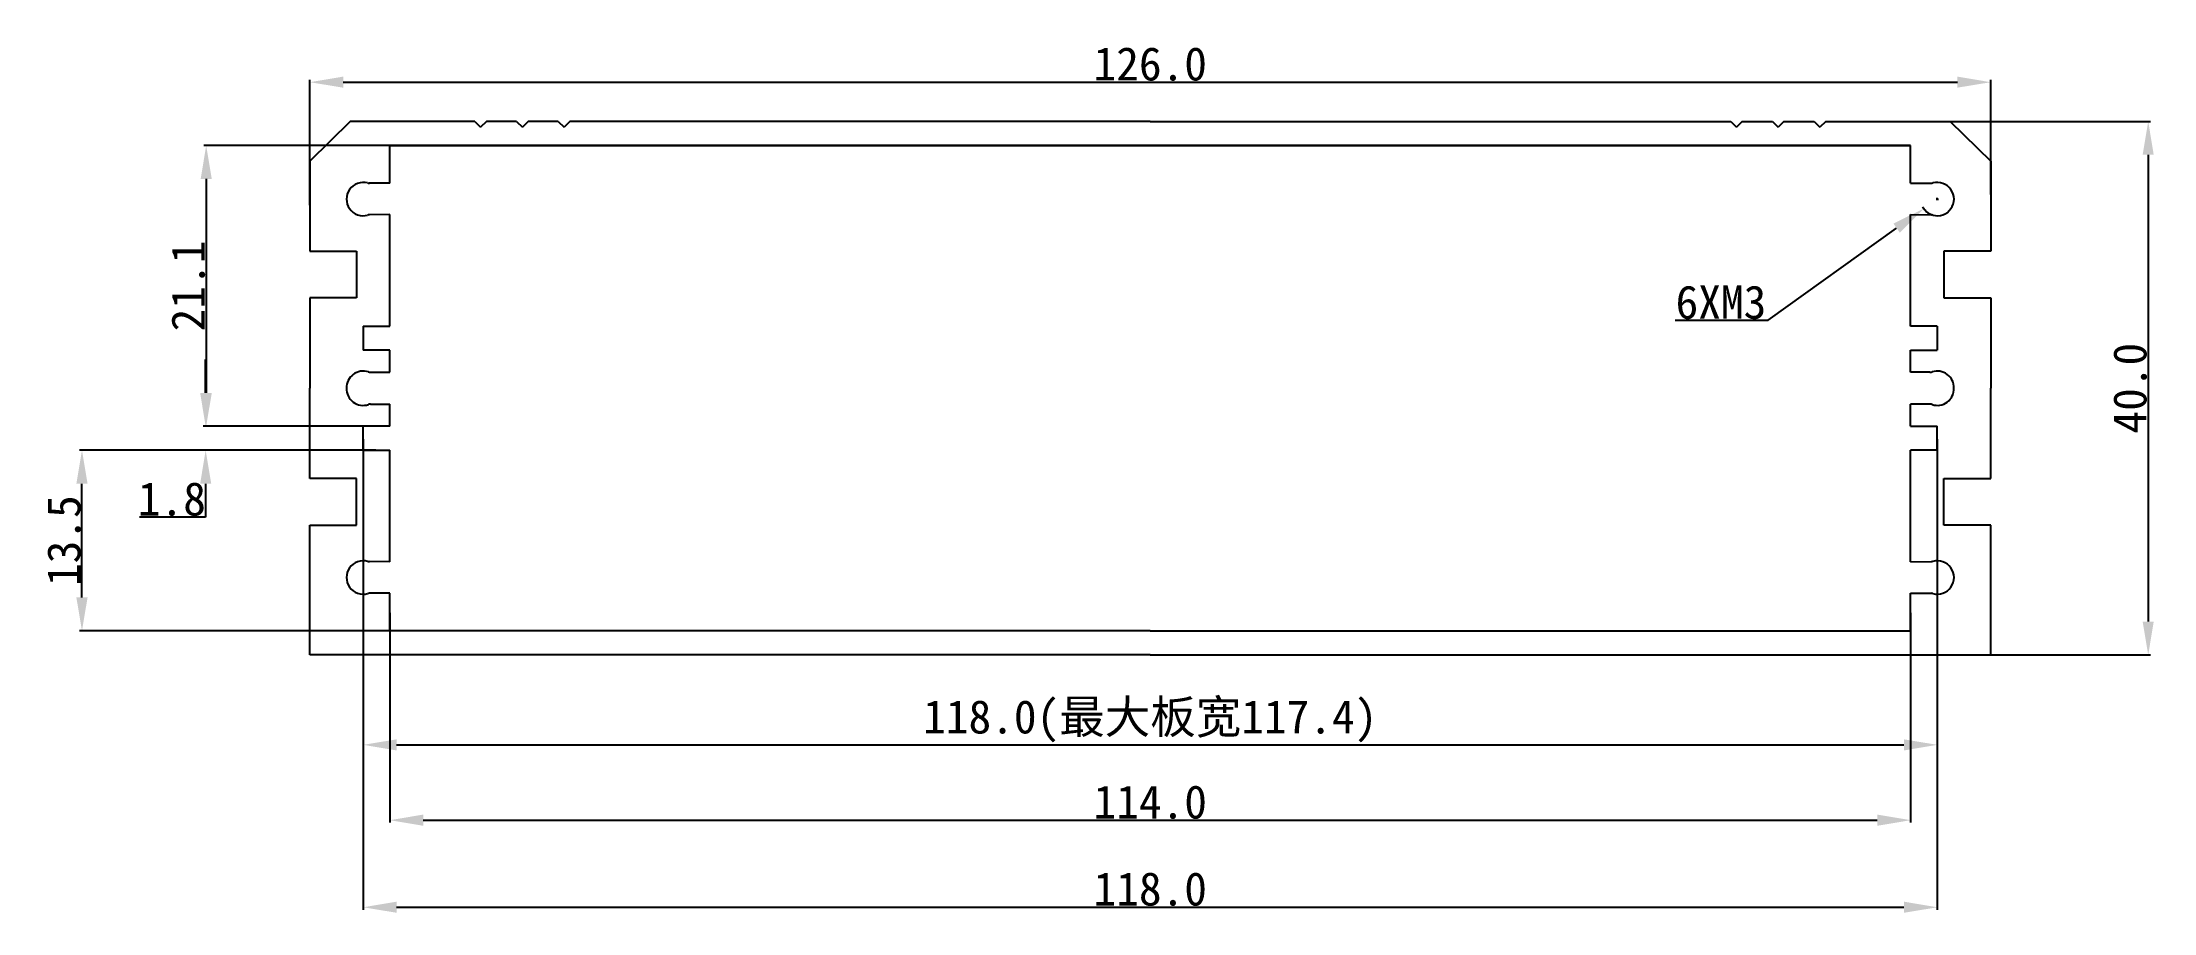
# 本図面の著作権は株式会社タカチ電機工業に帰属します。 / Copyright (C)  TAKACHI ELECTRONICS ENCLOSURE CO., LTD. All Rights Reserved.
# Model space of a CAD drawing. Header units: inches. Extents: x 8 to 167, y 6 to 72.
import ezdxf

# ---------------------------------------------------------------- set-up
doc = ezdxf.new("R2010")
doc.units = ezdxf.units.IN
doc.header["$MEASUREMENT"] = 0
doc.layers.get('Defpoints').update_dxf_attribs({"lineweight": 25})
doc.layers.add('1', color=30, linetype='Continuous', true_color=0xe68b21)
doc.styles.get("Standard").update_dxf_attribs({"font": 'simhei.ttf'})
doc.dimstyles.get("Standard").update_dxf_attribs({"dimtxt": 2.5, "dimasz": 2.5, "dimexe": 0.18, "dimexo": 0.0625, "dimgap": 0.09, "dimtad": 1, "dimtoh": 1, "dimdec": 1, "dimzin": 0, "dimdsep": 46, "dimtxsty": 'Standard', "dimcen": 0.09, "dimadec": 0, "dimazin": 0, "dimtfac": 1, "dimtdec": 1, "dimtofl": 0, "dimtmove": 0, "dimatfit": 3, "dimfxl": 1, "dimtolj": 1, "dimtzin": 0, "dimarcsym": 0})

# ---------------------------------------------------------------- blocks, each defined once
blk = doc.blocks.new('*D46')
at = {"color": 0, "lineweight": -2, "transparency": 16777216}
for p, q in [((28.45, 59.52), (28.45, 68.93)), ((30.95, 68.75), (151.95, 68.75)), ((154.45, 60.33), (154.45, 68.93))]:
    blk.add_line(p, q, dxfattribs=at)
at = {"color": 0, "transparency": 16777216}
for points in [[(30.95, 69.17), (30.95, 68.34), (28.45, 68.75)], [(151.95, 69.17), (151.95, 68.34), (154.45, 68.75)]]:
    blk.add_solid(points, dxfattribs=at)
at = {"layer": 'Defpoints', "color": 0, "transparency": 16777216}
for p in [(154.45, 68.75), (154.45, 60.27), (28.45, 59.45)]:
    blk.add_point(p, dxfattribs=at)
at = {"color": 0, "transparency": 16777216, "insert": (91.45, 70.11), "char_height": 2.5, "attachment_point": 5}
blk.add_mtext('\\A1;126.0', dxfattribs=at)
blk = doc.blocks.new('*D47')
at = {"color": 0, "lineweight": -2, "transparency": 16777216}
for p, q in [((146.81, 65.81), (166.44, 65.81)), ((166.26, 63.31), (166.26, 28.31)), ((149.54, 25.81), (166.44, 25.81))]:
    blk.add_line(p, q, dxfattribs=at)
at = {"color": 0, "transparency": 16777216}
for points in [[(165.84, 63.31), (166.67, 63.31), (166.26, 65.81)], [(165.84, 28.31), (166.67, 28.31), (166.26, 25.81)]]:
    blk.add_solid(points, dxfattribs=at)
at = {"layer": 'Defpoints', "color": 0, "transparency": 16777216}
for p in [(146.75, 65.81), (149.48, 25.81), (166.26, 25.81)]:
    blk.add_point(p, dxfattribs=at)
at = {"color": 0, "transparency": 16777216, "insert": (164.9, 45.81), "char_height": 2.5, "attachment_point": 5, "rotation": 90}
blk.add_mtext('\\A1;40.0', dxfattribs=at)
blk = doc.blocks.new('*D48')
at = {"color": 0, "lineweight": -2, "transparency": 16777216}
for p, q in [((34.45, 28.97), (34.45, 13.24)), ((148.45, 28.97), (148.45, 13.24)), ((36.95, 13.42), (145.95, 13.42))]:
    blk.add_line(p, q, dxfattribs=at)
at = {"color": 0, "transparency": 16777216}
for points in [[(36.95, 13.84), (36.95, 13), (34.45, 13.42)], [(145.95, 13.84), (145.95, 13), (148.45, 13.42)]]:
    blk.add_solid(points, dxfattribs=at)
at = {"layer": 'Defpoints', "color": 0, "transparency": 16777216}
for p in [(34.45, 29.03), (148.45, 29.03), (148.45, 13.42)]:
    blk.add_point(p, dxfattribs=at)
at = {"color": 0, "transparency": 16777216, "insert": (91.45, 14.77), "char_height": 2.5, "attachment_point": 5}
blk.add_mtext('\\A1;114.0', dxfattribs=at)
blk = doc.blocks.new('*D49')
at = {"color": 0, "lineweight": -2, "transparency": 16777216}
for p, q in [((32.45, 31.56), (32.45, 6.71)), ((150.45, 31.56), (150.45, 6.71)), ((34.95, 6.89), (147.95, 6.89))]:
    blk.add_line(p, q, dxfattribs=at)
at = {"color": 0, "transparency": 16777216}
for points in [[(34.95, 7.31), (34.95, 6.48), (32.45, 6.89)], [(147.95, 7.31), (147.95, 6.48), (150.45, 6.89)]]:
    blk.add_solid(points, dxfattribs=at)
at = {"layer": 'Defpoints', "color": 0, "transparency": 16777216}
for p in [(32.45, 31.62), (150.45, 31.62), (150.45, 6.89)]:
    blk.add_point(p, dxfattribs=at)
at = {"color": 0, "transparency": 16777216, "insert": (91.45, 8.25), "char_height": 2.5, "attachment_point": 5}
blk.add_mtext('\\A1;118.0', dxfattribs=at)
blk = doc.blocks.new('*D50')
at = {"color": 0, "lineweight": -2, "transparency": 16777216}
for p, q in [((20.64, 45.45), (20.64, 47.95)), ((33.39, 42.95), (20.46, 42.95)), ((33.39, 41.15), (20.46, 41.15)), ((20.64, 38.65), (20.64, 36.15)), ((20.64, 36.15), (15.67, 36.15))]:
    blk.add_line(p, q, dxfattribs=at)
at = {"color": 0, "transparency": 16777216}
for points in [[(20.23, 45.45), (21.06, 45.45), (20.64, 42.95)], [(20.23, 38.65), (21.06, 38.65), (20.64, 41.15)]]:
    blk.add_solid(points, dxfattribs=at)
at = {"layer": 'Defpoints', "color": 0, "transparency": 16777216}
for p in [(33.45, 42.95), (20.64, 41.15), (33.45, 41.15)]:
    blk.add_point(p, dxfattribs=at)
at = {"color": 0, "transparency": 16777216, "insert": (18.11, 37.49), "char_height": 2.5, "attachment_point": 5}
blk.add_mtext('\\A1;1.8', dxfattribs=at)
blk = doc.blocks.new('*D51')
at = {"color": 0, "lineweight": -2, "transparency": 16777216}
for p, q in [((150.36, 59.99), (150.54, 59.99)), ((150.45, 59.9), (150.45, 60.08)), ((137.77, 50.9), (147.4, 57.81)), ((130.79, 50.9), (137.77, 50.9))]:
    blk.add_line(p, q, dxfattribs=at)
blk.add_arc((150.45, 59.99), 1.25, 207.4026, 251.6437, dxfattribs=at)
at = {"color": 0, "transparency": 16777216}
blk.add_solid([(147.16, 58.15), (147.64, 57.47), (149.43, 59.27)], dxfattribs=at)
at = {"layer": 'Defpoints', "color": 0, "transparency": 16777216}
for p in [(151.46, 60.72), (149.43, 59.27)]:
    blk.add_point(p, dxfattribs=at)
at = {"color": 0, "transparency": 16777216, "insert": (134.23, 52.24), "char_height": 2.5, "attachment_point": 5}
blk.add_mtext('\\A1;{\\f@SimHei|b0|i0|c134|p49;6XM3}', dxfattribs=at)
blk = doc.blocks.new('*D52')
at = {"layer": '1', "color": 0, "lineweight": -2, "transparency": 16777216}
for p, q in [((32.45, 41.98), (32.45, 18.89)), ((150.45, 41.98), (150.45, 18.89)), ((34.95, 19.07), (147.95, 19.07))]:
    blk.add_line(p, q, dxfattribs=at)
at = {"layer": '1', "color": 0, "transparency": 16777216}
for points in [[(34.95, 19.48), (34.95, 18.65), (32.45, 19.07)], [(147.95, 19.48), (147.95, 18.65), (150.45, 19.07)]]:
    blk.add_solid(points, dxfattribs=at)
at = {"layer": 'Defpoints', "color": 0, "transparency": 16777216}
for p in [(32.45, 42.05), (150.45, 42.05), (150.45, 19.07)]:
    blk.add_point(p, dxfattribs=at)
at = {"layer": '1', "color": 0, "transparency": 16777216, "insert": (91.45, 20.84), "char_height": 2.5, "attachment_point": 5}
blk.add_mtext('\\A1;118.0(最大板宽117.4)', dxfattribs=at)
blk = doc.blocks.new('*D53')
at = {"color": 0, "lineweight": -2, "transparency": 16777216}
for p, q in [((38.13, 64), (20.5, 64)), ((20.68, 61.5), (20.68, 45.45)), ((33.39, 42.95), (20.5, 42.95))]:
    blk.add_line(p, q, dxfattribs=at)
at = {"color": 0, "transparency": 16777216}
for points in [[(20.27, 61.5), (21.1, 61.5), (20.68, 64)], [(20.27, 45.45), (21.1, 45.45), (20.68, 42.95)]]:
    blk.add_solid(points, dxfattribs=at)
at = {"layer": 'Defpoints', "color": 0, "transparency": 16777216}
for p in [(38.19, 64), (20.68, 42.95), (33.45, 42.95)]:
    blk.add_point(p, dxfattribs=at)
at = {"color": 0, "transparency": 16777216, "insert": (19.34, 53.47), "char_height": 2.5, "attachment_point": 5, "rotation": 90}
blk.add_mtext('\\A1;21.1', dxfattribs=at)
blk = doc.blocks.new('*D54')
at = {"color": 0, "lineweight": -2, "transparency": 16777216}
for p, q in [((32.39, 41.15), (11.19, 41.15)), ((11.37, 30.12), (11.37, 38.65)), ((39.8, 27.62), (11.19, 27.62))]:
    blk.add_line(p, q, dxfattribs=at)
at = {"color": 0, "transparency": 16777216}
for points in [[(10.95, 38.65), (11.79, 38.65), (11.37, 41.15)], [(10.95, 30.12), (11.79, 30.12), (11.37, 27.62)]]:
    blk.add_solid(points, dxfattribs=at)
at = {"layer": 'Defpoints', "color": 0, "transparency": 16777216}
for p in [(11.37, 41.15), (32.45, 41.15), (39.87, 27.62)]:
    blk.add_point(p, dxfattribs=at)
at = {"color": 0, "transparency": 16777216, "insert": (10.03, 34.38), "char_height": 2.5, "attachment_point": 5, "rotation": 90}
blk.add_mtext('\\A1;13.5', dxfattribs=at)

msp = doc.modelspace()

# ---------------------------------------------------------------- linework, layer by layer
for p, q in [((31.48, 65.81), (28.45, 62.82)), ((40.82, 65.81), (31.48, 65.81)), ((40.82, 65.81), (41.25, 65.37)), ((41.69, 65.81), (41.25, 65.37)), ((43.95, 65.81), (41.69, 65.81)), ((43.95, 65.81), (44.38, 65.37)), ((44.81, 65.81), (44.38, 65.37)), ((47.07, 65.81), (44.81, 65.81)), ((47.07, 65.81), (47.51, 65.37)), ((47.94, 65.81), (47.51, 65.37)), ((91.45, 65.81), (47.94, 65.81)), ((91.45, 65.81), (134.96, 65.81)), ((134.96, 65.81), (135.39, 65.37)), ((135.83, 65.81), (135.39, 65.37)), ((135.83, 65.81), (138.09, 65.81)), ((138.09, 65.81), (138.52, 65.37)), ((138.95, 65.81), (138.52, 65.37)), ((138.95, 65.81), (141.21, 65.81)), ((141.21, 65.81), (141.65, 65.37)), ((142.08, 65.81), (141.65, 65.37)), ((142.08, 65.81), (151.42, 65.81)), ((151.42, 65.81), (154.45, 62.82)), ((91.45, 64), (34.45, 64)), ((34.45, 61.17), (34.45, 64)), ((34.45, 64), (91.45, 64)), ((91.45, 64), (148.45, 64)), ((148.45, 64), (91.45, 64)), ((148.45, 61.17), (148.45, 64)), ((28.45, 62.82), (28.45, 56.09)), ((154.45, 62.82), (154.45, 56.09)), ((34.45, 61.17), (32.91, 61.18)), ((148.45, 61.17), (149.98, 61.18)), ((34.45, 58.82), (32.91, 58.81)), ((34.45, 50.47), (34.45, 58.82)), ((148.45, 58.82), (149.98, 58.81)), ((148.45, 50.47), (148.45, 58.82)), ((28.45, 56.09), (31.95, 56.09)), ((31.95, 56.09), (31.95, 52.59)), ((154.45, 56.09), (150.95, 56.09)), ((150.95, 56.09), (150.95, 52.59)), ((28.45, 52.59), (28.45, 45.81)), ((31.95, 52.59), (28.45, 52.59)), ((150.95, 52.59), (154.45, 52.59)), ((154.45, 52.59), (154.45, 45.81)), ((32.45, 50.47), (34.45, 50.47)), ((32.45, 50.47), (32.45, 48.67)), ((150.45, 50.47), (148.45, 50.47)), ((150.45, 50.47), (150.45, 48.67)), ((34.45, 48.67), (32.45, 48.67)), ((34.45, 47), (34.45, 48.67)), ((148.45, 48.67), (150.45, 48.67)), ((148.45, 47), (148.45, 48.67)), ((33, 47), (34.45, 47)), ((149.9, 47), (148.45, 47)), ((28.45, 39.03), (28.45, 45.81)), ((33, 44.61), (34.45, 44.61)), ((34.45, 42.95), (34.45, 44.61)), ((149.9, 44.61), (148.45, 44.61)), ((148.45, 42.95), (148.45, 44.61)), ((154.45, 39.03), (154.45, 45.81)), ((34.45, 42.95), (32.45, 42.95)), ((32.45, 41.15), (32.45, 42.95)), ((148.45, 42.95), (150.45, 42.95)), ((150.45, 41.15), (150.45, 42.95)), ((32.45, 41.15), (34.45, 41.15)), ((34.45, 32.8), (34.45, 41.15)), ((148.45, 32.8), (148.45, 41.15)), ((150.45, 41.15), (148.45, 41.15)), ((31.95, 39.03), (28.45, 39.03)), ((31.95, 35.53), (31.95, 39.03)), ((150.95, 35.53), (150.95, 39.03)), ((150.95, 39.03), (154.45, 39.03)), ((28.45, 25.81), (28.45, 35.53)), ((28.45, 35.53), (31.95, 35.53)), ((154.45, 35.53), (150.95, 35.53)), ((154.45, 25.81), (154.45, 35.53)), ((34.45, 32.8), (32.91, 32.81)), ((148.45, 32.8), (149.98, 32.81)), ((34.45, 30.44), (32.91, 30.43)), ((34.45, 27.62), (34.45, 30.44)), ((148.45, 27.62), (148.45, 30.44)), ((148.45, 30.44), (149.98, 30.43)), ((91.45, 27.62), (34.45, 27.62)), ((91.45, 27.62), (148.45, 27.62)), ((91.45, 25.81), (28.45, 25.81)), ((91.45, 25.81), (154.45, 25.81))]:
    msp.add_line(p, q)
for centre, radius, start, end in [((32.45, 59.99), 1.25, 74.5085, 285.4915), ((32.92, 61.68), 0.5, 254.5085, 269.711), ((149.98, 61.68), 0.5, 270.289, 285.4915), ((150.45, 59.99), 1.25, 254.5085, 105.4915), ((32.92, 58.31), 0.5, 90.289, 105.4915), ((149.98, 58.31), 0.5, 74.5085, 89.711), ((32.45, 45.84), 1.25, 71.6655, 181.6045), ((33, 47.5), 0.5, 251.6655, 270), ((149.9, 47.5), 0.5, 270, 288.3345), ((150.45, 45.84), 1.25, 358.3955, 108.3345), ((32.45, 45.77), 1.25, 178.3955, 288.3345), ((33, 44.11), 0.5, 90, 108.3345), ((149.9, 44.11), 0.5, 71.6655, 90), ((150.45, 45.77), 1.25, 251.6655, 1.6045), ((32.45, 31.62), 1.25, 74.5085, 285.4915), ((32.92, 33.31), 0.5, 254.5085, 269.711), ((149.98, 33.31), 0.5, 270.289, 285.4915), ((150.45, 31.62), 1.25, 254.5085, 105.4915), ((32.92, 29.93), 0.5, 90.289, 105.4915), ((149.98, 29.93), 0.5, 74.5085, 89.711)]:
    msp.add_arc(centre, radius, start, end)

# ---------------------------------------------------------------- dimensions: what is measured, and where the dimension line sits
for base, p1, p2, picture, middle in [((154.45, 68.75), (28.45, 59.45), (154.45, 60.27), '*D46', (91.45, 68.75)), ((150.45, 6.89), (32.45, 31.62), (150.45, 31.62), '*D49', (91.45, 6.89)), ((148.45, 13.42), (34.45, 29.03), (148.45, 29.03), '*D48', (91.45, 13.42))]:
    dim = msp.add_linear_dim(base=base, p1=p1, p2=p2, dimstyle='Standard')
    dim.commit()
    dim.dimension.update_dxf_attribs({"geometry": picture, "text_midpoint": middle, "dimtype": 160})
for base, p1, p2, picture, middle in [((166.26, 25.81), (146.75, 65.81), (149.48, 25.81), '*D47', (164.9, 45.81)), ((20.6837, 42.9459), (38.1942, 63.9965), (33.4491, 42.9459), '*D53', (19.3437, 53.4712)), ((20.64, 41.15), (33.45, 42.95), (33.45, 41.15), '*D50', (18.11, 37.49)), ((11.37, 41.15), (39.87, 27.62), (32.45, 41.15), '*D54', (10.03, 34.38))]:
    dim = msp.add_linear_dim(base=base, p1=p1, p2=p2, angle=90, dimstyle='Standard')
    dim.commit()
    dim.dimension.update_dxf_attribs({"geometry": picture, "text_midpoint": middle})
dim = msp.add_diameter_dim_2p(p1=(151.46, 60.72), p2=(149.43, 59.27), text='{\\f@SimHei|b0|i0|c134|p49;6XM3}', dimstyle='Standard')
dim.commit()
dim.dimension.update_dxf_attribs({"geometry": '*D51', "text_midpoint": (134.23, 50.9), "dimtype": 163})
at = {"layer": '1'}
dim = msp.add_linear_dim(base=(150.45, 19.07), p1=(32.45, 42.05), p2=(150.45, 42.05), text='<>(最大板宽117.4)', dimstyle='Standard', dxfattribs=at)
dim.commit()
dim.dimension.update_dxf_attribs({"geometry": '*D52', "text_midpoint": (91.45, 19.07), "dimtype": 160})

doc.saveas('drawing.dxf')
